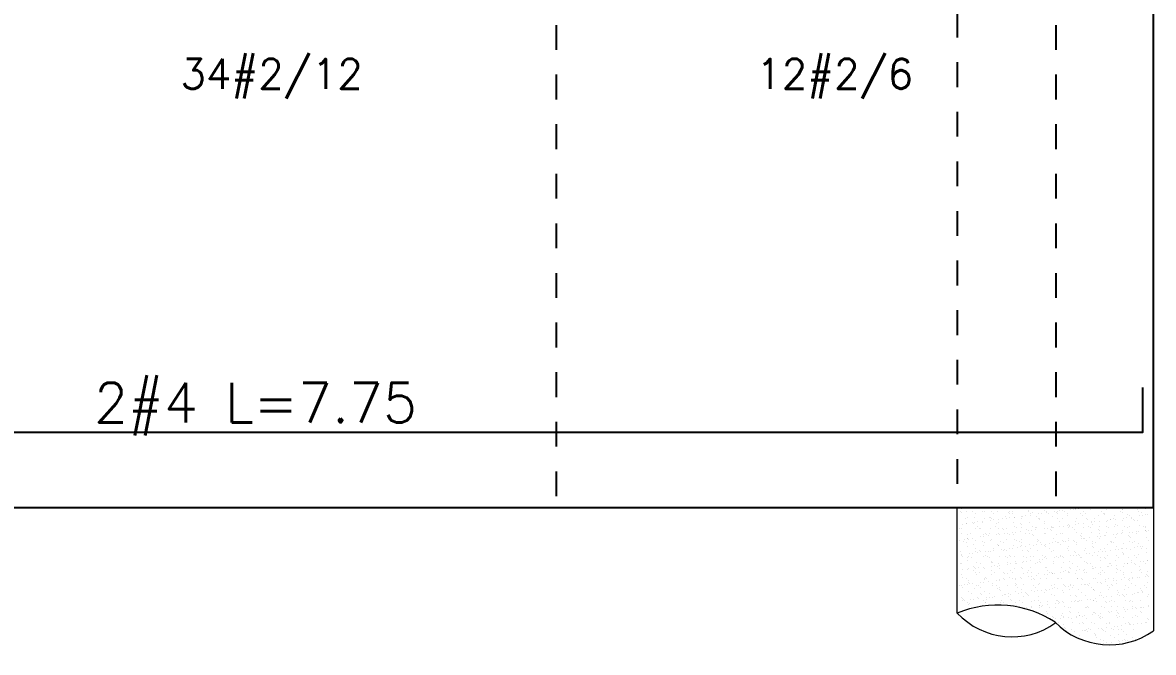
# Model space of a CAD drawing. Header units: millimetres. Extents: x 0 to 212, y -9 to 41.
# Drawn here: x 29.8 to 34.362, y 28.534 to 31.073 of the extents above; entities that cross this region are included whole.
import ezdxf
from ezdxf.enums import TextEntityAlignment as Align

# ---------------------------------------------------------------- set-up
doc = ezdxf.new("R2010")
doc.units = ezdxf.units.MM
doc.header["$LTSCALE"] = 0.01
doc.linetypes.add('DASHDOT', pattern=[1, 0.5, -0.25, 0, -0.25])
doc.linetypes.add('DASHED2', pattern=[0.375, 0.25, -0.125])
for name, color, linetype in [('FC_BORDE VIGA', 4, 'Continuous'), ('FC_EJES', 1, 'DASHDOT'), ('FC_HATCH', 253, 'Continuous'), ('FC_PROYECCION', 6, 'DASHED2'), ('FC_R-60', 11, 'Continuous'), ('FC_R-80', 11, 'Continuous'), ('FC_REFUERZO', 5, 'Continuous')]:
    doc.layers.add(name, color=color, linetype=linetype)
doc.styles.get("Standard").update_dxf_attribs({"font": 'romans.shx'})

# ---------------------------------------------------------------- blocks, each defined once
blk = doc.blocks.new('Piladinamica (1)')
at = {"layer": 'FC_HATCH', "linetype": 'Continuous', "lineweight": 15}
for p, q in [((0.0139, -0.0154), (0.0139, -0.0154)), ((0.0164, -0.0047), (0.0164, -0.0047)), ((0.0183, -0.0194), (0.0183, -0.0194)), ((0.0361, -0.0172), (0.0361, -0.0172)), ((0.0391, -0.0384), (0.0391, -0.0384)), ((0.0489, -0.0004), (0.0489, -0.0004)), ((0.0622, -0.0161), (0.0622, -0.0161)), ((0.0698, -0.0385), (0.0698, -0.0385)), ((0.0723, -0.0225), (0.0723, -0.0225)), ((0.1006, -0.0149), (0.1006, -0.0149)), ((0.1085, -0.0456), (0.1085, -0.0456)), ((0.1108, -0.0175), (0.1108, -0.0175)), ((0.1309, -0.0388), (0.1309, -0.0388)), ((0.1345, -0.0393), (0.1345, -0.0393)), ((0.1365, -0.016), (0.1365, -0.016)), ((0.1389, -0.0433), (0.1389, -0.0433)), ((0.1466, -0.0224), (0.1466, -0.0224)), ((0.163, -0.0141), (0.163, -0.0141)), ((0.1828, -0.0455), (0.1828, -0.0455)), ((0.1953, -0.0365), (0.1953, -0.0365)), ((0.1993, -0.0424), (0.1993, -0.0424)), ((0.2063, -0.0183), (0.2063, -0.0183)), ((0.2106, -0.0224), (0.2106, -0.0224)), ((0.2108, -0.0158), (0.2108, -0.0158)), ((0.2117, -0.0408), (0.2117, -0.0408)), ((0.2209, -0.0222), (0.2209, -0.0222)), ((0.2241, -0.0144), (0.2241, -0.0144)), ((0.2311, -0.0382), (0.2311, -0.0382)), ((0.2314, -0.0414), (0.2314, -0.0414)), ((0.2571, -0.0453), (0.2571, -0.0453)), ((0.2577, -0.0357), (0.2577, -0.0357)), ((0.2635, -0.034), (0.2635, -0.034)), ((0.2759, -0.0323), (0.2759, -0.0323)), ((0.2824, -0.0014), (0.2824, -0.0014)), ((0.2851, -0.0157), (0.2851, -0.0157)), ((0.2885, -0.0121), (0.2885, -0.0121)), ((0.2952, -0.0221), (0.2952, -0.0221)), ((0.2953, -0.0298), (0.2953, -0.0298)), ((0.3031, -0.0204), (0.3031, -0.0204)), ((0.3188, -0.036), (0.3188, -0.036)), ((0.3269, -0.0422), (0.3269, -0.0422)), ((0.3278, -0.0255), (0.3278, -0.0255)), ((0.3314, -0.0452), (0.3314, -0.0452)), ((0.3402, -0.0239), (0.3402, -0.0239)), ((0.351, -0.0113), (0.351, -0.0113)), ((0.3594, -0.0156), (0.3594, -0.0156)), ((0.3596, -0.0213), (0.3596, -0.0213)), ((0.3695, -0.022), (0.3695, -0.022)), ((0.3832, -0.0337), (0.3832, -0.0337)), ((0.392, -0.017), (0.392, -0.017)), ((0.3986, -0.0213), (0.3986, -0.0213)), ((0.403, -0.0253), (0.403, -0.0253)), ((0.4044, -0.0154), (0.4044, -0.0154)), ((0.4057, -0.045), (0.4057, -0.045)), ((0.412, -0.0116), (0.412, -0.0116)), ((0.4238, -0.0129), (0.4238, -0.0129)), ((0.4238, -0.0443), (0.4238, -0.0443)), ((0.4337, -0.0154), (0.4337, -0.0154)), ((0.4438, -0.0218), (0.4438, -0.0218)), ((0.4457, -0.0329), (0.4457, -0.0329)), ((0.4562, -0.0086), (0.4562, -0.0086)), ((0.4686, -0.007), (0.4686, -0.007)), ((0.4703, -0.0003), (0.4703, -0.0003)), ((0.4747, -0.0043), (0.4747, -0.0043)), ((0.4764, -0.0093), (0.4764, -0.0093)), ((0.48, -0.0449), (0.48, -0.0449)), ((0.488, -0.0044), (0.488, -0.0044)), ((0.4955, -0.0234), (0.4955, -0.0234)), ((0.5067, -0.0331), (0.5067, -0.0331)), ((0.508, -0.0153), (0.508, -0.0153)), ((0.5181, -0.0217), (0.5181, -0.0217)), ((0.5192, -0.0451), (0.5192, -0.0451)), ((0.5204, -0.0001), (0.5204, -0.0001)), ((0.5389, -0.0085), (0.5389, -0.0085)), ((0.5543, -0.0448), (0.5543, -0.0448)), ((0.5672, -0.0024), (0.5672, -0.0024)), ((0.5712, -0.0308), (0.5712, -0.0308)), ((0.5823, -0.0152), (0.5823, -0.0152)), ((0.591, -0.0242), (0.591, -0.0242)), ((0.5924, -0.0216), (0.5924, -0.0216)), ((0.5954, -0.0282), (0.5954, -0.0282)), ((0.5999, -0.0087), (0.5999, -0.0087)), ((0.6286, -0.0446), (0.6286, -0.0446)), ((0.6336, -0.03), (0.6336, -0.03)), ((0.6567, -0.015), (0.6567, -0.015)), ((0.6627, -0.0032), (0.6627, -0.0032)), ((0.6644, -0.0064), (0.6644, -0.0064)), ((0.6667, -0.0214), (0.6667, -0.0214)), ((0.6671, -0.0073), (0.6671, -0.0073)), ((0.6709, -0.0421), (0.6709, -0.0421)), ((0.6833, -0.0405), (0.6833, -0.0405)), ((0.6878, -0.0263), (0.6878, -0.0263)), ((0.6946, -0.0303), (0.6946, -0.0303)), ((0.7027, -0.0379), (0.7027, -0.0379)), ((0.7029, -0.0445), (0.7029, -0.0445)), ((0.7268, -0.0056), (0.7268, -0.0056)), ((0.731, -0.0149), (0.731, -0.0149)), ((0.7351, -0.0336), (0.7351, -0.0336)), ((0.741, -0.0213), (0.741, -0.0213)), ((0.7475, -0.032), (0.7475, -0.032)), ((0.7591, -0.028), (0.7591, -0.028)), ((0.7596, -0.0054), (0.7596, -0.0054)), ((0.7669, -0.0295), (0.7669, -0.0295)), ((0.0089, -0.0853), (0.0089, -0.0853)), ((0.0173, -0.0824), (0.0173, -0.0824)), ((0.019, -0.0661), (0.019, -0.0661)), ((0.0342, -0.0457), (0.0342, -0.0457)), ((0.0376, -0.0632), (0.0376, -0.0632)), ((0.0384, -0.0636), (0.0384, -0.0636)), ((0.0628, -0.0602), (0.0628, -0.0602)), ((0.0672, -0.0642), (0.0672, -0.0642)), ((0.0709, -0.0593), (0.0709, -0.0593)), ((0.0713, -0.0845), (0.0713, -0.0845)), ((0.0815, -0.0758), (0.0815, -0.0758)), ((0.0833, -0.0577), (0.0833, -0.0577)), ((0.088, -0.0833), (0.088, -0.0833)), ((0.0916, -0.0823), (0.0916, -0.0823)), ((0.1021, -0.0609), (0.1021, -0.0609)), ((0.1027, -0.0551), (0.1027, -0.0551)), ((0.1324, -0.0848), (0.1324, -0.0848)), ((0.1351, -0.0509), (0.1351, -0.0509)), ((0.1475, -0.0492), (0.1475, -0.0492)), ((0.1558, -0.0757), (0.1558, -0.0757)), ((0.1597, -0.0623), (0.1597, -0.0623)), ((0.1645, -0.0601), (0.1645, -0.0601)), ((0.1659, -0.0821), (0.1659, -0.0821)), ((0.1669, -0.0467), (0.1669, -0.0467)), ((0.1834, -0.0841), (0.1834, -0.0841)), ((0.1878, -0.0881), (0.1878, -0.0881)), ((0.1968, -0.0824), (0.1968, -0.0824)), ((0.2256, -0.0604), (0.2256, -0.0604)), ((0.2301, -0.0756), (0.2301, -0.0756)), ((0.2402, -0.082), (0.2402, -0.082)), ((0.2552, -0.0631), (0.2552, -0.0631)), ((0.2593, -0.0817), (0.2593, -0.0817)), ((0.2596, -0.0672), (0.2596, -0.0672)), ((0.2803, -0.0862), (0.2803, -0.0862)), ((0.29, -0.058), (0.29, -0.058)), ((0.2979, -0.0912), (0.2979, -0.0912)), ((0.3044, -0.0754), (0.3044, -0.0754)), ((0.3145, -0.0819), (0.3145, -0.0819)), ((0.3173, -0.0886), (0.3173, -0.0886)), ((0.3203, -0.0819), (0.3203, -0.0819)), ((0.3313, -0.0462), (0.3313, -0.0462)), ((0.3497, -0.0844), (0.3497, -0.0844)), ((0.352, -0.0652), (0.352, -0.0652)), ((0.3525, -0.0573), (0.3525, -0.0573)), ((0.3622, -0.0827), (0.3622, -0.0827)), ((0.3758, -0.087), (0.3758, -0.087)), ((0.3787, -0.0753), (0.3787, -0.0753)), ((0.3802, -0.091), (0.3802, -0.091)), ((0.3816, -0.0802), (0.3816, -0.0802)), ((0.3847, -0.0796), (0.3847, -0.0796)), ((0.3888, -0.0817), (0.3888, -0.0817)), ((0.4135, -0.0575), (0.4135, -0.0575)), ((0.414, -0.0759), (0.414, -0.0759)), ((0.4264, -0.0743), (0.4264, -0.0743)), ((0.4458, -0.0717), (0.4458, -0.0717)), ((0.4472, -0.0788), (0.4472, -0.0788)), ((0.4475, -0.0661), (0.4475, -0.0661)), ((0.4519, -0.0701), (0.4519, -0.0701)), ((0.453, -0.0752), (0.453, -0.0752)), ((0.4631, -0.0816), (0.4631, -0.0816)), ((0.4727, -0.0891), (0.4727, -0.0891)), ((0.4779, -0.0552), (0.4779, -0.0552)), ((0.4782, -0.0675), (0.4782, -0.0675)), ((0.4906, -0.0658), (0.4906, -0.0658)), ((0.5082, -0.0791), (0.5082, -0.0791)), ((0.51, -0.0633), (0.51, -0.0633)), ((0.5236, -0.0492), (0.5236, -0.0492)), ((0.5273, -0.075), (0.5273, -0.075)), ((0.5374, -0.0814), (0.5374, -0.0814)), ((0.5404, -0.0544), (0.5404, -0.0544)), ((0.5424, -0.059), (0.5424, -0.059)), ((0.5444, -0.0682), (0.5444, -0.0682)), ((0.5548, -0.0574), (0.5548, -0.0574)), ((0.5681, -0.0899), (0.5681, -0.0899)), ((0.5727, -0.0768), (0.5727, -0.0768)), ((0.5742, -0.0548), (0.5742, -0.0548)), ((0.6014, -0.0547), (0.6014, -0.0547)), ((0.6016, -0.0749), (0.6016, -0.0749)), ((0.6066, -0.0506), (0.6066, -0.0506)), ((0.6117, -0.0813), (0.6117, -0.0813)), ((0.6161, -0.0472), (0.6161, -0.0472)), ((0.6191, -0.0489), (0.6191, -0.0489)), ((0.6351, -0.076), (0.6351, -0.076)), ((0.6385, -0.0464), (0.6385, -0.0464)), ((0.6399, -0.069), (0.6399, -0.069)), ((0.6443, -0.073), (0.6443, -0.073)), ((0.6659, -0.0524), (0.6659, -0.0524)), ((0.6759, -0.0748), (0.6759, -0.0748)), ((0.686, -0.0812), (0.686, -0.0812)), ((0.6961, -0.0763), (0.6961, -0.0763)), ((0.7116, -0.0481), (0.7116, -0.0481)), ((0.716, -0.0521), (0.716, -0.0521)), ((0.7283, -0.0516), (0.7283, -0.0516)), ((0.7367, -0.0711), (0.7367, -0.0711)), ((0.7502, -0.0746), (0.7502, -0.0746)), ((0.7603, -0.081), (0.7603, -0.081)), ((0.7606, -0.074), (0.7606, -0.074)), ((0.7695, -0.0909), (0.7695, -0.0909)), ((0.0104, -0.1312), (0.0104, -0.1312)), ((0.0162, -0.1042), (0.0162, -0.1042)), ((0.0265, -0.1357), (0.0265, -0.1357)), ((0.0286, -0.1267), (0.0286, -0.1267)), ((0.0391, -0.1092), (0.0391, -0.1092)), ((0.04, -0.126), (0.04, -0.126)), ((0.041, -0.125), (0.041, -0.125)), ((0.0444, -0.13), (0.0444, -0.13)), ((0.0535, -0.1055), (0.0535, -0.1055)), ((0.0604, -0.1225), (0.0604, -0.1225)), ((0.0728, -0.1305), (0.0728, -0.1305)), ((0.0929, -0.1182), (0.0929, -0.1182)), ((0.1008, -0.1356), (0.1008, -0.1356)), ((0.1036, -0.1068), (0.1036, -0.1068)), ((0.1053, -0.1166), (0.1053, -0.1166)), ((0.1117, -0.105), (0.1117, -0.105)), ((0.1161, -0.1091), (0.1161, -0.1091)), ((0.1247, -0.114), (0.1247, -0.114)), ((0.1278, -0.1053), (0.1278, -0.1053)), ((0.1339, -0.1307), (0.1339, -0.1307)), ((0.1369, -0.1281), (0.1369, -0.1281)), ((0.1571, -0.1097), (0.1571, -0.1097)), ((0.166, -0.1061), (0.166, -0.1061)), ((0.1695, -0.1081), (0.1695, -0.1081)), ((0.1751, -0.1355), (0.1751, -0.1355)), ((0.1889, -0.1056), (0.1889, -0.1056)), ((0.1983, -0.1284), (0.1983, -0.1284)), ((0.2021, -0.1052), (0.2021, -0.1052)), ((0.2086, -0.1071), (0.2086, -0.1071)), ((0.2213, -0.1013), (0.2213, -0.1013)), ((0.2271, -0.1063), (0.2271, -0.1063)), ((0.2323, -0.1289), (0.2323, -0.1289)), ((0.2337, -0.0997), (0.2337, -0.0997)), ((0.2367, -0.1329), (0.2367, -0.1329)), ((0.2494, -0.1353), (0.2494, -0.1353)), ((0.2531, -0.0971), (0.2531, -0.0971)), ((0.2608, -0.1276), (0.2608, -0.1276)), ((0.2764, -0.1051), (0.2764, -0.1051)), ((0.2855, -0.0928), (0.2855, -0.0928)), ((0.2915, -0.104), (0.2915, -0.104)), ((0.3041, -0.108), (0.3041, -0.108)), ((0.3085, -0.112), (0.3085, -0.112)), ((0.3218, -0.1279), (0.3218, -0.1279)), ((0.3237, -0.1352), (0.3237, -0.1352)), ((0.3292, -0.131), (0.3292, -0.131)), ((0.3507, -0.1049), (0.3507, -0.1049)), ((0.354, -0.1032), (0.354, -0.1032)), ((0.3862, -0.1256), (0.3862, -0.1256)), ((0.398, -0.1351), (0.398, -0.1351)), ((0.4009, -0.1101), (0.4009, -0.1101)), ((0.415, -0.1035), (0.415, -0.1035)), ((0.4247, -0.1318), (0.4247, -0.1318)), ((0.425, -0.1048), (0.425, -0.1048)), ((0.4291, -0.1359), (0.4291, -0.1359)), ((0.436, -0.1348), (0.436, -0.1348)), ((0.4484, -0.1332), (0.4484, -0.1332)), ((0.4487, -0.1248), (0.4487, -0.1248)), ((0.4678, -0.1306), (0.4678, -0.1306)), ((0.4723, -0.1349), (0.4723, -0.1349)), ((0.4794, -0.1012), (0.4794, -0.1012)), ((0.4964, -0.1109), (0.4964, -0.1109)), ((0.4993, -0.1047), (0.4993, -0.1047)), ((0.5002, -0.1263), (0.5002, -0.1263)), ((0.5008, -0.1149), (0.5008, -0.1149)), ((0.5097, -0.1251), (0.5097, -0.1251)), ((0.5126, -0.1247), (0.5126, -0.1247)), ((0.5216, -0.1339), (0.5216, -0.1339)), ((0.532, -0.1222), (0.532, -0.1222)), ((0.5419, -0.1004), (0.5419, -0.1004)), ((0.5466, -0.1348), (0.5466, -0.1348)), ((0.5644, -0.1179), (0.5644, -0.1179)), ((0.5725, -0.094), (0.5725, -0.094)), ((0.5736, -0.1045), (0.5736, -0.1045)), ((0.5742, -0.1228), (0.5742, -0.1228)), ((0.5768, -0.1163), (0.5768, -0.1163)), ((0.5933, -0.113), (0.5933, -0.113)), ((0.5962, -0.1137), (0.5962, -0.1137)), ((0.6029, -0.1007), (0.6029, -0.1007)), ((0.617, -0.1348), (0.617, -0.1348)), ((0.6209, -0.1346), (0.6209, -0.1346)), ((0.6286, -0.1094), (0.6286, -0.1094)), ((0.6366, -0.122), (0.6366, -0.122)), ((0.6411, -0.1078), (0.6411, -0.1078)), ((0.6479, -0.1044), (0.6479, -0.1044)), ((0.6605, -0.1052), (0.6605, -0.1052)), ((0.665, -0.092), (0.665, -0.092)), ((0.6674, -0.0984), (0.6674, -0.0984)), ((0.6888, -0.1138), (0.6888, -0.1138)), ((0.6929, -0.101), (0.6929, -0.101)), ((0.6932, -0.1178), (0.6932, -0.1178)), ((0.6952, -0.1345), (0.6952, -0.1345)), ((0.6976, -0.1223), (0.6976, -0.1223)), ((0.7053, -0.0993), (0.7053, -0.0993)), ((0.7222, -0.1043), (0.7222, -0.1043)), ((0.7247, -0.0968), (0.7247, -0.0968)), ((0.7298, -0.0976), (0.7298, -0.0976)), ((0.7571, -0.0925), (0.7571, -0.0925)), ((0.7605, -0.0929), (0.7605, -0.0929)), ((0.7621, -0.1199), (0.7621, -0.1199)), ((0.7649, -0.0969), (0.7649, -0.0969)), ((0.7695, -0.1344), (0.7695, -0.1344)), ((0.0119, -0.1772), (0.0119, -0.1772)), ((0.0365, -0.1421), (0.0365, -0.1421)), ((0.0406, -0.1551), (0.0406, -0.1551)), ((0.0651, -0.149), (0.0651, -0.149)), ((0.0728, -0.1652), (0.0728, -0.1652)), ((0.0743, -0.1764), (0.0743, -0.1764)), ((0.0824, -0.1813), (0.0824, -0.1813)), ((0.0889, -0.1708), (0.0889, -0.1708)), ((0.0933, -0.1748), (0.0933, -0.1748)), ((0.1051, -0.1528), (0.1051, -0.1528)), ((0.1108, -0.142), (0.1108, -0.142)), ((0.1149, -0.1771), (0.1149, -0.1771)), ((0.1273, -0.1754), (0.1273, -0.1754)), ((0.1354, -0.1767), (0.1354, -0.1767)), ((0.1467, -0.1729), (0.1467, -0.1729)), ((0.1471, -0.1651), (0.1471, -0.1651)), ((0.1606, -0.1498), (0.1606, -0.1498)), ((0.165, -0.1539), (0.165, -0.1539)), ((0.1675, -0.152), (0.1675, -0.152)), ((0.1791, -0.1686), (0.1791, -0.1686)), ((0.1851, -0.1419), (0.1851, -0.1419)), ((0.1858, -0.1729), (0.1858, -0.1729)), ((0.1915, -0.167), (0.1915, -0.167)), ((0.1998, -0.1744), (0.1998, -0.1744)), ((0.2109, -0.1644), (0.2109, -0.1644)), ((0.2214, -0.1649), (0.2214, -0.1649)), ((0.2286, -0.1523), (0.2286, -0.1523)), ((0.2433, -0.1602), (0.2433, -0.1602)), ((0.2557, -0.1585), (0.2557, -0.1585)), ((0.2575, -0.1519), (0.2575, -0.1519)), ((0.2594, -0.1417), (0.2594, -0.1417)), ((0.2623, -0.1736), (0.2623, -0.1736)), ((0.2751, -0.156), (0.2751, -0.156)), ((0.2812, -0.1737), (0.2812, -0.1737)), ((0.2856, -0.1777), (0.2856, -0.1777)), ((0.293, -0.15), (0.293, -0.15)), ((0.2957, -0.1648), (0.2957, -0.1648)), ((0.3075, -0.1517), (0.3075, -0.1517)), ((0.3199, -0.1501), (0.3199, -0.1501)), ((0.3233, -0.1739), (0.3233, -0.1739)), ((0.3337, -0.1416), (0.3337, -0.1416)), ((0.3393, -0.1475), (0.3393, -0.1475)), ((0.353, -0.1528), (0.353, -0.1528)), ((0.3555, -0.1492), (0.3555, -0.1492)), ((0.3574, -0.1568), (0.3574, -0.1568)), ((0.37, -0.1647), (0.37, -0.1647)), ((0.3717, -0.1433), (0.3717, -0.1433)), ((0.3781, -0.1758), (0.3781, -0.1758)), ((0.3842, -0.1416), (0.3842, -0.1416)), ((0.3877, -0.1716), (0.3877, -0.1716)), ((0.4036, -0.1391), (0.4036, -0.1391)), ((0.408, -0.1415), (0.408, -0.1415)), ((0.4165, -0.1495), (0.4165, -0.1495)), ((0.4443, -0.1645), (0.4443, -0.1645)), ((0.4498, -0.1549), (0.4498, -0.1549)), ((0.4502, -0.1708), (0.4502, -0.1708)), ((0.4736, -0.1766), (0.4736, -0.1766)), ((0.478, -0.1807), (0.478, -0.1807)), ((0.4809, -0.1472), (0.4809, -0.1472)), ((0.4823, -0.1413), (0.4823, -0.1413)), ((0.5112, -0.1711), (0.5112, -0.1711)), ((0.5186, -0.1644), (0.5186, -0.1644)), ((0.5434, -0.1464), (0.5434, -0.1464)), ((0.5453, -0.1557), (0.5453, -0.1557)), ((0.5497, -0.1597), (0.5497, -0.1597)), ((0.554, -0.181), (0.554, -0.181)), ((0.5566, -0.1412), (0.5566, -0.1412)), ((0.5705, -0.1787), (0.5705, -0.1787)), ((0.5757, -0.1687), (0.5757, -0.1687)), ((0.5864, -0.1768), (0.5864, -0.1768)), ((0.5929, -0.1643), (0.5929, -0.1643)), ((0.5988, -0.1751), (0.5988, -0.1751)), ((0.6044, -0.1467), (0.6044, -0.1467)), ((0.6182, -0.1726), (0.6182, -0.1726)), ((0.6214, -0.1388), (0.6214, -0.1388)), ((0.6309, -0.1411), (0.6309, -0.1411)), ((0.6381, -0.1679), (0.6381, -0.1679)), ((0.6422, -0.1578), (0.6422, -0.1578)), ((0.6506, -0.1683), (0.6506, -0.1683)), ((0.6631, -0.1667), (0.6631, -0.1667)), ((0.6659, -0.1796), (0.6659, -0.1796)), ((0.6672, -0.1641), (0.6672, -0.1641)), ((0.6689, -0.1443), (0.6689, -0.1443)), ((0.6825, -0.1641), (0.6825, -0.1641)), ((0.6992, -0.1682), (0.6992, -0.1682)), ((0.7053, -0.1409), (0.7053, -0.1409)), ((0.7139, -0.1369), (0.7139, -0.1369)), ((0.7149, -0.1599), (0.7149, -0.1599)), ((0.7273, -0.1582), (0.7273, -0.1582)), ((0.7313, -0.1435), (0.7313, -0.1435)), ((0.7377, -0.1586), (0.7377, -0.1586)), ((0.7415, -0.164), (0.7415, -0.164)), ((0.7421, -0.1627), (0.7421, -0.1627)), ((0.7467, -0.1557), (0.7467, -0.1557)), ((0.7628, -0.1817), (0.7628, -0.1817)), ((0.7636, -0.1659), (0.7636, -0.1659)), ((0.0134, -0.2232), (0.0134, -0.2232)), ((0.0172, -0.1917), (0.0172, -0.1917)), ((0.0177, -0.2251), (0.0177, -0.2251)), ((0.0182, -0.1898), (0.0182, -0.1898)), ((0.0216, -0.1957), (0.0216, -0.1957)), ((0.0421, -0.2011), (0.0421, -0.2011)), ((0.0423, -0.2148), (0.0423, -0.2148)), ((0.0457, -0.1955), (0.0457, -0.1955)), ((0.0506, -0.1855), (0.0506, -0.1855)), ((0.0558, -0.2019), (0.0558, -0.2019)), ((0.063, -0.1839), (0.063, -0.1839)), ((0.0758, -0.2224), (0.0758, -0.2224)), ((0.092, -0.225), (0.092, -0.225)), ((0.1066, -0.1988), (0.1066, -0.1988)), ((0.114, -0.1938), (0.114, -0.1938)), ((0.12, -0.1953), (0.12, -0.1953)), ((0.1301, -0.2018), (0.1301, -0.2018)), ((0.1369, -0.2227), (0.1369, -0.2227)), ((0.1378, -0.2156), (0.1378, -0.2156)), ((0.1422, -0.2196), (0.1422, -0.2196)), ((0.1663, -0.2248), (0.1663, -0.2248)), ((0.169, -0.198), (0.169, -0.198)), ((0.1943, -0.1952), (0.1943, -0.1952)), ((0.2011, -0.2275), (0.2011, -0.2275)), ((0.2013, -0.2204), (0.2013, -0.2204)), ((0.2044, -0.2016), (0.2044, -0.2016)), ((0.2095, -0.1946), (0.2095, -0.1946)), ((0.2135, -0.2259), (0.2135, -0.2259)), ((0.2139, -0.1987), (0.2139, -0.1987)), ((0.2301, -0.1983), (0.2301, -0.1983)), ((0.2329, -0.2233), (0.2329, -0.2233)), ((0.2347, -0.2177), (0.2347, -0.2177)), ((0.2406, -0.2247), (0.2406, -0.2247)), ((0.2638, -0.2196), (0.2638, -0.2196)), ((0.2653, -0.219), (0.2653, -0.219)), ((0.2687, -0.1951), (0.2687, -0.1951)), ((0.2777, -0.2174), (0.2777, -0.2174)), ((0.2787, -0.2015), (0.2787, -0.2015)), ((0.2945, -0.196), (0.2945, -0.196)), ((0.2971, -0.2149), (0.2971, -0.2149)), ((0.3064, -0.1968), (0.3064, -0.1968)), ((0.3149, -0.2246), (0.3149, -0.2246)), ((0.3248, -0.2199), (0.3248, -0.2199)), ((0.3295, -0.2106), (0.3295, -0.2106)), ((0.3301, -0.2185), (0.3301, -0.2185)), ((0.3345, -0.2225), (0.3345, -0.2225)), ((0.3419, -0.209), (0.3419, -0.209)), ((0.343, -0.1949), (0.343, -0.1949)), ((0.353, -0.2013), (0.353, -0.2013)), ((0.357, -0.1952), (0.357, -0.1952)), ((0.3613, -0.2064), (0.3613, -0.2064)), ((0.3892, -0.2175), (0.3892, -0.2175)), ((0.3892, -0.2244), (0.3892, -0.2244)), ((0.3937, -0.2021), (0.3937, -0.2021)), ((0.4019, -0.1976), (0.4019, -0.1976)), ((0.4062, -0.2005), (0.4062, -0.2005)), ((0.4063, -0.2016), (0.4063, -0.2016)), ((0.4173, -0.1948), (0.4173, -0.1948)), ((0.418, -0.1955), (0.418, -0.1955)), ((0.4256, -0.1979), (0.4256, -0.1979)), ((0.427, -0.2206), (0.427, -0.2206)), ((0.4273, -0.2012), (0.4273, -0.2012)), ((0.4517, -0.2167), (0.4517, -0.2167)), ((0.458, -0.1937), (0.458, -0.1937)), ((0.4635, -0.2243), (0.4635, -0.2243)), ((0.4704, -0.192), (0.4704, -0.192)), ((0.4824, -0.1931), (0.4824, -0.1931)), ((0.4898, -0.1895), (0.4898, -0.1895)), ((0.4916, -0.1947), (0.4916, -0.1947)), ((0.4987, -0.1997), (0.4987, -0.1997)), ((0.5016, -0.2011), (0.5016, -0.2011)), ((0.5127, -0.217), (0.5127, -0.217)), ((0.5222, -0.1852), (0.5222, -0.1852)), ((0.5225, -0.2214), (0.5225, -0.2214)), ((0.5269, -0.2255), (0.5269, -0.2255)), ((0.5346, -0.1836), (0.5346, -0.1836)), ((0.5378, -0.2242), (0.5378, -0.2242)), ((0.5449, -0.1923), (0.5449, -0.1923)), ((0.5659, -0.1945), (0.5659, -0.1945)), ((0.5759, -0.2009), (0.5759, -0.2009)), ((0.5772, -0.2147), (0.5772, -0.2147)), ((0.5942, -0.2005), (0.5942, -0.2005)), ((0.5986, -0.2045), (0.5986, -0.2045)), ((0.6059, -0.1926), (0.6059, -0.1926)), ((0.6121, -0.224), (0.6121, -0.224)), ((0.6194, -0.2236), (0.6194, -0.2236)), ((0.6396, -0.2139), (0.6396, -0.2139)), ((0.6402, -0.1944), (0.6402, -0.1944)), ((0.6502, -0.2008), (0.6502, -0.2008)), ((0.6703, -0.1836), (0.6703, -0.1836)), ((0.6704, -0.1903), (0.6704, -0.1903)), ((0.6726, -0.2272), (0.6726, -0.2272)), ((0.6851, -0.2256), (0.6851, -0.2256)), ((0.6864, -0.2239), (0.6864, -0.2239)), ((0.6911, -0.2026), (0.6911, -0.2026)), ((0.7007, -0.2142), (0.7007, -0.2142)), ((0.7045, -0.223), (0.7045, -0.223)), ((0.7145, -0.1943), (0.7145, -0.1943)), ((0.7148, -0.2244), (0.7148, -0.2244)), ((0.7245, -0.2007), (0.7245, -0.2007)), ((0.7328, -0.1895), (0.7328, -0.1895)), ((0.7369, -0.2187), (0.7369, -0.2187)), ((0.7493, -0.2171), (0.7493, -0.2171)), ((0.7607, -0.2237), (0.7607, -0.2237)), ((0.7651, -0.2119), (0.7651, -0.2119)), ((0.7687, -0.2146), (0.7687, -0.2146)), ((0.0149, -0.2692), (0.0149, -0.2692)), ((0.0208, -0.2512), (0.0208, -0.2512)), ((0.0402, -0.2487), (0.0402, -0.2487)), ((0.0437, -0.2471), (0.0437, -0.2471)), ((0.065, -0.2552), (0.065, -0.2552)), ((0.0661, -0.2365), (0.0661, -0.2365)), ((0.0705, -0.2406), (0.0705, -0.2406)), ((0.0726, -0.2444), (0.0726, -0.2444)), ((0.0751, -0.2616), (0.0751, -0.2616)), ((0.0773, -0.2684), (0.0773, -0.2684)), ((0.085, -0.2428), (0.085, -0.2428)), ((0.0912, -0.2596), (0.0912, -0.2596)), ((0.1044, -0.2402), (0.1044, -0.2402)), ((0.1081, -0.2448), (0.1081, -0.2448)), ((0.1368, -0.236), (0.1368, -0.236)), ((0.1384, -0.2687), (0.1384, -0.2687)), ((0.1393, -0.2551), (0.1393, -0.2551)), ((0.1493, -0.2343), (0.1493, -0.2343)), ((0.1494, -0.2615), (0.1494, -0.2615)), ((0.1629, -0.2386), (0.1629, -0.2386)), ((0.1687, -0.2318), (0.1687, -0.2318)), ((0.1705, -0.244), (0.1705, -0.244)), ((0.1867, -0.2604), (0.1867, -0.2604)), ((0.1911, -0.2644), (0.1911, -0.2644)), ((0.2028, -0.2663), (0.2028, -0.2663)), ((0.2136, -0.255), (0.2136, -0.255)), ((0.2237, -0.2614), (0.2237, -0.2614)), ((0.2316, -0.2443), (0.2316, -0.2443)), ((0.2584, -0.2395), (0.2584, -0.2395)), ((0.2628, -0.2435), (0.2628, -0.2435)), ((0.2653, -0.2655), (0.2653, -0.2655)), ((0.2836, -0.2625), (0.2836, -0.2625)), ((0.2879, -0.2548), (0.2879, -0.2548)), ((0.296, -0.2419), (0.296, -0.2419)), ((0.298, -0.2612), (0.298, -0.2612)), ((0.3263, -0.2658), (0.3263, -0.2658)), ((0.3515, -0.2695), (0.3515, -0.2695)), ((0.3553, -0.2416), (0.3553, -0.2416)), ((0.3585, -0.2411), (0.3585, -0.2411)), ((0.3622, -0.2547), (0.3622, -0.2547)), ((0.3639, -0.2678), (0.3639, -0.2678)), ((0.3723, -0.2611), (0.3723, -0.2611)), ((0.379, -0.2633), (0.379, -0.2633)), ((0.3833, -0.2653), (0.3833, -0.2653)), ((0.3834, -0.2674), (0.3834, -0.2674)), ((0.3907, -0.2635), (0.3907, -0.2635)), ((0.4157, -0.261), (0.4157, -0.261)), ((0.4195, -0.2414), (0.4195, -0.2414)), ((0.4282, -0.2594), (0.4282, -0.2594)), ((0.4365, -0.2545), (0.4365, -0.2545)), ((0.4466, -0.261), (0.4466, -0.261)), ((0.4476, -0.2568), (0.4476, -0.2568)), ((0.4508, -0.2424), (0.4508, -0.2424)), ((0.4532, -0.2627), (0.4532, -0.2627)), ((0.4552, -0.2464), (0.4552, -0.2464)), ((0.4759, -0.2654), (0.4759, -0.2654)), ((0.48, -0.2526), (0.48, -0.2526)), ((0.484, -0.2391), (0.484, -0.2391)), ((0.4924, -0.2509), (0.4924, -0.2509)), ((0.5108, -0.2544), (0.5108, -0.2544)), ((0.5118, -0.2484), (0.5118, -0.2484)), ((0.5142, -0.263), (0.5142, -0.263)), ((0.5209, -0.2608), (0.5209, -0.2608)), ((0.5442, -0.2441), (0.5442, -0.2441)), ((0.5464, -0.2383), (0.5464, -0.2383)), ((0.5476, -0.2445), (0.5476, -0.2445)), ((0.5566, -0.2425), (0.5566, -0.2425)), ((0.5714, -0.2663), (0.5714, -0.2663)), ((0.5758, -0.2703), (0.5758, -0.2703)), ((0.576, -0.2399), (0.576, -0.2399)), ((0.5787, -0.2607), (0.5787, -0.2607)), ((0.5851, -0.2543), (0.5851, -0.2543)), ((0.5952, -0.2607), (0.5952, -0.2607)), ((0.6074, -0.2386), (0.6074, -0.2386)), ((0.6084, -0.2356), (0.6084, -0.2356)), ((0.6208, -0.234), (0.6208, -0.234)), ((0.6402, -0.2315), (0.6402, -0.2315)), ((0.6411, -0.2599), (0.6411, -0.2599)), ((0.6431, -0.2453), (0.6431, -0.2453)), ((0.6475, -0.2493), (0.6475, -0.2493)), ((0.6594, -0.2541), (0.6594, -0.2541)), ((0.6683, -0.2684), (0.6683, -0.2684)), ((0.6695, -0.2606), (0.6695, -0.2606)), ((0.6719, -0.2363), (0.6719, -0.2363)), ((0.7022, -0.2602), (0.7022, -0.2602)), ((0.7192, -0.2284), (0.7192, -0.2284)), ((0.7337, -0.254), (0.7337, -0.254)), ((0.7343, -0.2355), (0.7343, -0.2355)), ((0.74, -0.2474), (0.74, -0.2474)), ((0.7438, -0.2604), (0.7438, -0.2604)), ((0.7637, -0.2692), (0.7637, -0.2692)), ((0.7666, -0.2579), (0.7666, -0.2579)), ((0.7681, -0.2732), (0.7681, -0.2732)), ((0.01, -0.3151), (0.01, -0.3151)), ((0.0164, -0.3151), (0.0164, -0.3151)), ((0.0195, -0.2805), (0.0195, -0.2805)), ((0.0304, -0.3117), (0.0304, -0.3117)), ((0.037, -0.2848), (0.037, -0.2848)), ((0.0428, -0.3101), (0.0428, -0.3101)), ((0.0432, -0.3023), (0.0432, -0.3023)), ((0.0452, -0.2931), (0.0452, -0.2931)), ((0.0476, -0.3063), (0.0476, -0.3063)), ((0.0622, -0.3076), (0.0622, -0.3076)), ((0.0788, -0.3143), (0.0788, -0.3143)), ((0.0843, -0.315), (0.0843, -0.315)), ((0.0946, -0.3033), (0.0946, -0.3033)), ((0.107, -0.3017), (0.107, -0.3017)), ((0.1096, -0.2907), (0.1096, -0.2907)), ((0.1113, -0.2847), (0.1113, -0.2847)), ((0.115, -0.2813), (0.115, -0.2813)), ((0.1194, -0.2854), (0.1194, -0.2854)), ((0.1264, -0.2991), (0.1264, -0.2991)), ((0.1399, -0.3146), (0.1399, -0.3146)), ((0.1401, -0.3044), (0.1401, -0.3044)), ((0.1586, -0.3148), (0.1586, -0.3148)), ((0.1588, -0.2948), (0.1588, -0.2948)), ((0.1713, -0.2932), (0.1713, -0.2932)), ((0.172, -0.2899), (0.172, -0.2899)), ((0.1856, -0.2846), (0.1856, -0.2846)), ((0.1907, -0.2906), (0.1907, -0.2906)), ((0.2043, -0.3123), (0.2043, -0.3123)), ((0.2118, -0.2834), (0.2118, -0.2834)), ((0.2231, -0.2864), (0.2231, -0.2864)), ((0.2329, -0.3147), (0.2329, -0.3147)), ((0.2331, -0.2902), (0.2331, -0.2902)), ((0.2355, -0.2847), (0.2355, -0.2847)), ((0.2356, -0.3052), (0.2356, -0.3052)), ((0.24, -0.3092), (0.24, -0.3092)), ((0.2549, -0.2822), (0.2549, -0.2822)), ((0.2599, -0.2844), (0.2599, -0.2844)), ((0.2668, -0.3115), (0.2668, -0.3115)), ((0.2873, -0.2779), (0.2873, -0.2779)), ((0.2975, -0.2879), (0.2975, -0.2879)), ((0.2997, -0.2763), (0.2997, -0.2763)), ((0.3072, -0.3146), (0.3072, -0.3146)), ((0.3073, -0.2843), (0.3073, -0.2843)), ((0.3117, -0.2883), (0.3117, -0.2883)), ((0.3191, -0.2737), (0.3191, -0.2737)), ((0.3278, -0.3118), (0.3278, -0.3118)), ((0.3325, -0.3073), (0.3325, -0.3073)), ((0.3342, -0.2843), (0.3342, -0.2843)), ((0.36, -0.2871), (0.36, -0.2871)), ((0.3815, -0.3144), (0.3815, -0.3144)), ((0.3922, -0.3095), (0.3922, -0.3095)), ((0.4042, -0.2864), (0.4042, -0.2864)), ((0.4085, -0.2842), (0.4085, -0.2842)), ((0.421, -0.2874), (0.421, -0.2874)), ((0.4279, -0.3081), (0.4279, -0.3081)), ((0.4323, -0.3122), (0.4323, -0.3122)), ((0.4502, -0.3183), (0.4502, -0.3183)), ((0.4547, -0.3087), (0.4547, -0.3087)), ((0.4558, -0.3143), (0.4558, -0.3143)), ((0.4696, -0.3157), (0.4696, -0.3157)), ((0.4828, -0.284), (0.4828, -0.284)), ((0.4855, -0.2851), (0.4855, -0.2851)), ((0.4997, -0.2872), (0.4997, -0.2872)), ((0.502, -0.3114), (0.502, -0.3114)), ((0.5041, -0.2912), (0.5041, -0.2912)), ((0.5144, -0.3098), (0.5144, -0.3098)), ((0.5157, -0.309), (0.5157, -0.309)), ((0.5248, -0.3102), (0.5248, -0.3102)), ((0.5301, -0.3142), (0.5301, -0.3142)), ((0.5338, -0.3073), (0.5338, -0.3073)), ((0.5479, -0.2843), (0.5479, -0.2843)), ((0.5571, -0.2839), (0.5571, -0.2839)), ((0.5662, -0.303), (0.5662, -0.303)), ((0.5786, -0.3013), (0.5786, -0.3013)), ((0.5802, -0.3067), (0.5802, -0.3067)), ((0.5965, -0.2893), (0.5965, -0.2893)), ((0.598, -0.2988), (0.598, -0.2988)), ((0.6044, -0.314), (0.6044, -0.314)), ((0.6089, -0.2846), (0.6089, -0.2846)), ((0.6203, -0.3111), (0.6203, -0.3111)), ((0.6247, -0.3151), (0.6247, -0.3151)), ((0.6304, -0.2945), (0.6304, -0.2945)), ((0.6314, -0.2838), (0.6314, -0.2838)), ((0.6426, -0.3059), (0.6426, -0.3059)), ((0.6428, -0.2929), (0.6428, -0.2929)), ((0.6622, -0.2903), (0.6622, -0.2903)), ((0.6734, -0.2823), (0.6734, -0.2823)), ((0.6787, -0.3139), (0.6787, -0.3139)), ((0.692, -0.2901), (0.692, -0.2901)), ((0.6946, -0.2861), (0.6946, -0.2861)), ((0.6964, -0.2942), (0.6964, -0.2942)), ((0.7037, -0.3062), (0.7037, -0.3062)), ((0.7057, -0.2836), (0.7057, -0.2836)), ((0.7071, -0.2844), (0.7071, -0.2844)), ((0.7172, -0.3132), (0.7172, -0.3132)), ((0.7265, -0.2819), (0.7265, -0.2819)), ((0.7358, -0.2815), (0.7358, -0.2815)), ((0.753, -0.3138), (0.753, -0.3138)), ((0.7589, -0.2776), (0.7589, -0.2776)), ((0.7681, -0.3038), (0.7681, -0.3038)), ((0.7713, -0.276), (0.7713, -0.276)), ((0.0179, -0.3611), (0.0179, -0.3611)), ((0.02, -0.3215), (0.02, -0.3215)), ((0.0467, -0.339), (0.0467, -0.339)), ((0.0563, -0.3446), (0.0563, -0.3446)), ((0.0684, -0.3253), (0.0684, -0.3253)), ((0.0803, -0.3603), (0.0803, -0.3603)), ((0.0921, -0.3471), (0.0921, -0.3471)), ((0.0943, -0.3214), (0.0943, -0.3214)), ((0.0965, -0.3511), (0.0965, -0.3511)), ((0.1111, -0.3367), (0.1111, -0.3367)), ((0.1166, -0.3622), (0.1166, -0.3622)), ((0.129, -0.3605), (0.129, -0.3605)), ((0.1306, -0.3445), (0.1306, -0.3445)), ((0.1414, -0.3606), (0.1414, -0.3606)), ((0.1484, -0.358), (0.1484, -0.358)), ((0.1639, -0.3261), (0.1639, -0.3261)), ((0.1683, -0.3302), (0.1683, -0.3302)), ((0.1686, -0.3212), (0.1686, -0.3212)), ((0.1736, -0.3359), (0.1736, -0.3359)), ((0.1808, -0.3537), (0.1808, -0.3537)), ((0.189, -0.3492), (0.189, -0.3492)), ((0.1933, -0.3521), (0.1933, -0.3521)), ((0.2049, -0.3443), (0.2049, -0.3443)), ((0.2058, -0.3583), (0.2058, -0.3583)), ((0.2127, -0.3495), (0.2127, -0.3495)), ((0.2346, -0.3362), (0.2346, -0.3362)), ((0.2429, -0.3211), (0.2429, -0.3211)), ((0.2451, -0.3453), (0.2451, -0.3453)), ((0.2575, -0.3436), (0.2575, -0.3436)), ((0.2607, -0.3283), (0.2607, -0.3283)), ((0.2683, -0.3575), (0.2683, -0.3575)), ((0.2769, -0.3411), (0.2769, -0.3411)), ((0.2792, -0.3442), (0.2792, -0.3442)), ((0.2845, -0.35), (0.2845, -0.35)), ((0.2889, -0.354), (0.2889, -0.354)), ((0.299, -0.3339), (0.299, -0.3339)), ((0.3093, -0.3368), (0.3093, -0.3368)), ((0.3173, -0.321), (0.3173, -0.321)), ((0.3217, -0.3352), (0.3217, -0.3352)), ((0.3293, -0.3578), (0.3293, -0.3578)), ((0.3411, -0.3326), (0.3411, -0.3326)), ((0.3535, -0.344), (0.3535, -0.344)), ((0.3562, -0.3291), (0.3562, -0.3291)), ((0.3606, -0.3331), (0.3606, -0.3331)), ((0.3615, -0.3331), (0.3615, -0.3331)), ((0.3735, -0.3284), (0.3735, -0.3284)), ((0.3814, -0.3521), (0.3814, -0.3521)), ((0.3859, -0.3267), (0.3859, -0.3267)), ((0.3916, -0.3208), (0.3916, -0.3208)), ((0.3937, -0.3555), (0.3937, -0.3555)), ((0.4053, -0.3242), (0.4053, -0.3242)), ((0.4225, -0.3334), (0.4225, -0.3334)), ((0.4278, -0.3439), (0.4278, -0.3439)), ((0.4377, -0.3199), (0.4377, -0.3199)), ((0.4531, -0.3312), (0.4531, -0.3312)), ((0.4562, -0.3547), (0.4562, -0.3547)), ((0.4659, -0.3207), (0.4659, -0.3207)), ((0.4768, -0.3529), (0.4768, -0.3529)), ((0.4812, -0.357), (0.4812, -0.357)), ((0.487, -0.3311), (0.487, -0.3311)), ((0.5021, -0.3438), (0.5021, -0.3438)), ((0.5172, -0.355), (0.5172, -0.355)), ((0.5402, -0.3206), (0.5402, -0.3206)), ((0.5486, -0.332), (0.5486, -0.332)), ((0.5494, -0.3303), (0.5494, -0.3303)), ((0.553, -0.336), (0.553, -0.336)), ((0.5737, -0.3551), (0.5737, -0.3551)), ((0.5764, -0.3436), (0.5764, -0.3436)), ((0.5817, -0.3526), (0.5817, -0.3526)), ((0.5882, -0.3619), (0.5882, -0.3619)), ((0.6006, -0.3602), (0.6006, -0.3602)), ((0.6104, -0.3306), (0.6104, -0.3306)), ((0.6145, -0.3204), (0.6145, -0.3204)), ((0.62, -0.3577), (0.62, -0.3577)), ((0.6441, -0.3518), (0.6441, -0.3518)), ((0.6455, -0.3341), (0.6455, -0.3341)), ((0.6507, -0.3435), (0.6507, -0.3435)), ((0.6524, -0.3534), (0.6524, -0.3534)), ((0.6648, -0.3518), (0.6648, -0.3518)), ((0.6692, -0.3559), (0.6692, -0.3559)), ((0.6736, -0.3599), (0.6736, -0.3599)), ((0.6749, -0.3282), (0.6749, -0.3282)), ((0.6842, -0.3492), (0.6842, -0.3492)), ((0.6888, -0.3203), (0.6888, -0.3203)), ((0.7052, -0.3521), (0.7052, -0.3521)), ((0.7166, -0.345), (0.7166, -0.345)), ((0.725, -0.3434), (0.725, -0.3434)), ((0.7291, -0.3433), (0.7291, -0.3433)), ((0.7373, -0.3274), (0.7373, -0.3274)), ((0.7409, -0.3349), (0.7409, -0.3349)), ((0.7453, -0.339), (0.7453, -0.339)), ((0.7485, -0.3408), (0.7485, -0.3408)), ((0.7631, -0.3202), (0.7631, -0.3202)), ((0.7661, -0.358), (0.7661, -0.358)), ((0.7696, -0.3498), (0.7696, -0.3498)), ((0.02, -0.3749), (0.02, -0.3749)), ((0.0204, -0.368), (0.0204, -0.368)), ((0.0248, -0.3721), (0.0248, -0.3721)), ((0.0293, -0.3748), (0.0293, -0.3748)), ((0.0393, -0.3813), (0.0393, -0.3813)), ((0.0456, -0.3911), (0.0456, -0.3911)), ((0.0482, -0.385), (0.0482, -0.385)), ((0.0524, -0.3706), (0.0524, -0.3706)), ((0.0648, -0.369), (0.0648, -0.369)), ((0.0842, -0.3664), (0.0842, -0.3664)), ((0.1036, -0.3747), (0.1036, -0.3747)), ((0.1126, -0.3827), (0.1126, -0.3827)), ((0.1136, -0.3811), (0.1136, -0.3811)), ((0.1173, -0.3701), (0.1173, -0.3701)), ((0.1751, -0.3819), (0.1751, -0.3819)), ((0.1779, -0.3746), (0.1779, -0.3746)), ((0.1879, -0.381), (0.1879, -0.381)), ((0.2128, -0.371), (0.2128, -0.371)), ((0.2172, -0.375), (0.2172, -0.375)), ((0.2361, -0.3822), (0.2361, -0.3822)), ((0.2379, -0.394), (0.2379, -0.394)), ((0.2522, -0.3744), (0.2522, -0.3744)), ((0.2622, -0.3809), (0.2622, -0.3809)), ((0.2671, -0.4041), (0.2671, -0.4041)), ((0.2698, -0.4035), (0.2698, -0.4035)), ((0.2795, -0.4025), (0.2795, -0.4025)), ((0.2984, -0.4039), (0.2984, -0.4039)), ((0.2989, -0.4), (0.2989, -0.4)), ((0.3005, -0.3799), (0.3005, -0.3799)), ((0.3097, -0.3731), (0.3097, -0.3731)), ((0.3265, -0.3743), (0.3265, -0.3743)), ((0.3308, -0.4038), (0.3308, -0.4038)), ((0.3313, -0.3957), (0.3313, -0.3957)), ((0.3334, -0.3948), (0.3334, -0.3948)), ((0.3365, -0.3807), (0.3365, -0.3807)), ((0.3378, -0.3989), (0.3378, -0.3989)), ((0.3437, -0.394), (0.3437, -0.394)), ((0.363, -0.3791), (0.363, -0.3791)), ((0.3631, -0.3915), (0.3631, -0.3915)), ((0.3727, -0.4038), (0.3727, -0.4038)), ((0.3952, -0.4014), (0.3952, -0.4014)), ((0.3955, -0.3872), (0.3955, -0.3872)), ((0.4008, -0.3742), (0.4008, -0.3742)), ((0.4051, -0.3739), (0.4051, -0.3739)), ((0.4079, -0.3856), (0.4079, -0.3856)), ((0.4095, -0.3779), (0.4095, -0.3779)), ((0.4108, -0.3806), (0.4108, -0.3806)), ((0.424, -0.3794), (0.424, -0.3794)), ((0.4273, -0.383), (0.4273, -0.383)), ((0.4303, -0.3969), (0.4303, -0.3969)), ((0.447, -0.4037), (0.447, -0.4037)), ((0.4577, -0.4006), (0.4577, -0.4006)), ((0.4597, -0.3788), (0.4597, -0.3788)), ((0.4722, -0.3771), (0.4722, -0.3771)), ((0.4751, -0.374), (0.4751, -0.374)), ((0.4851, -0.3804), (0.4851, -0.3804)), ((0.4885, -0.377), (0.4885, -0.377)), ((0.4916, -0.3746), (0.4916, -0.3746)), ((0.502, -0.376), (0.502, -0.376)), ((0.5187, -0.4009), (0.5187, -0.4009)), ((0.5213, -0.4035), (0.5213, -0.4035)), ((0.524, -0.3703), (0.524, -0.3703)), ((0.5257, -0.3978), (0.5257, -0.3978)), ((0.5301, -0.4018), (0.5301, -0.4018)), ((0.5364, -0.3687), (0.5364, -0.3687)), ((0.5494, -0.3739), (0.5494, -0.3739)), ((0.5509, -0.3762), (0.5509, -0.3762)), ((0.5558, -0.3661), (0.5558, -0.3661)), ((0.5594, -0.3803), (0.5594, -0.3803)), ((0.5832, -0.3986), (0.5832, -0.3986)), ((0.5956, -0.4034), (0.5956, -0.4034)), ((0.5975, -0.3768), (0.5975, -0.3768)), ((0.6019, -0.3808), (0.6019, -0.3808)), ((0.612, -0.3765), (0.612, -0.3765)), ((0.6226, -0.3999), (0.6226, -0.3999)), ((0.6237, -0.3738), (0.6237, -0.3738)), ((0.6337, -0.3802), (0.6337, -0.3802)), ((0.6456, -0.3978), (0.6456, -0.3978)), ((0.6699, -0.4033), (0.6699, -0.4033)), ((0.6764, -0.3742), (0.6764, -0.3742)), ((0.6944, -0.3789), (0.6944, -0.3789)), ((0.698, -0.3736), (0.698, -0.3736)), ((0.7062, -0.4081), (0.7062, -0.4081)), ((0.7067, -0.3981), (0.7067, -0.3981)), ((0.708, -0.38), (0.708, -0.38)), ((0.7181, -0.4007), (0.7181, -0.4007)), ((0.7225, -0.4047), (0.7225, -0.4047)), ((0.7386, -0.4038), (0.7386, -0.4038)), ((0.7388, -0.3734), (0.7388, -0.3734)), ((0.7442, -0.4031), (0.7442, -0.4031)), ((0.7511, -0.4022), (0.7511, -0.4022)), ((0.7705, -0.3996), (0.7705, -0.3996)), ((0.7711, -0.3958), (0.7711, -0.3958)), ((0.3457, -0.4341), (0.3457, -0.4341)), ((0.3558, -0.4405), (0.3558, -0.4405)), ((0.3586, -0.4179), (0.3586, -0.4179)), ((0.3645, -0.425), (0.3645, -0.425)), ((0.3823, -0.4396), (0.3823, -0.4396)), ((0.3851, -0.4504), (0.3851, -0.4504)), ((0.3867, -0.4437), (0.3867, -0.4437)), ((0.3968, -0.4474), (0.3968, -0.4474)), ((0.4175, -0.4461), (0.4175, -0.4461)), ((0.42, -0.4339), (0.42, -0.4339)), ((0.4255, -0.4253), (0.4255, -0.4253)), ((0.4299, -0.4445), (0.4299, -0.4445)), ((0.4301, -0.4403), (0.4301, -0.4403)), ((0.4493, -0.4419), (0.4493, -0.4419)), ((0.454, -0.4187), (0.454, -0.4187)), ((0.4584, -0.4227), (0.4584, -0.4227)), ((0.4592, -0.4466), (0.4592, -0.4466)), ((0.4792, -0.4418), (0.4792, -0.4418)), ((0.4817, -0.4377), (0.4817, -0.4377)), ((0.49, -0.423), (0.49, -0.423)), ((0.4942, -0.436), (0.4942, -0.436)), ((0.4943, -0.4338), (0.4943, -0.4338)), ((0.5044, -0.4402), (0.5044, -0.4402)), ((0.5136, -0.4335), (0.5136, -0.4335)), ((0.5202, -0.4469), (0.5202, -0.4469)), ((0.546, -0.4292), (0.546, -0.4292)), ((0.5509, -0.4208), (0.5509, -0.4208)), ((0.5524, -0.4222), (0.5524, -0.4222)), ((0.5584, -0.4276), (0.5584, -0.4276)), ((0.5686, -0.4337), (0.5686, -0.4337)), ((0.5747, -0.4426), (0.5747, -0.4426)), ((0.5778, -0.425), (0.5778, -0.425)), ((0.5787, -0.4401), (0.5787, -0.4401)), ((0.5791, -0.4466), (0.5791, -0.4466)), ((0.5847, -0.4446), (0.5847, -0.4446)), ((0.6102, -0.4207), (0.6102, -0.4207)), ((0.6135, -0.4225), (0.6135, -0.4225)), ((0.6226, -0.4191), (0.6226, -0.4191)), ((0.642, -0.4166), (0.642, -0.4166)), ((0.6429, -0.4335), (0.6429, -0.4335)), ((0.6464, -0.4216), (0.6464, -0.4216)), ((0.6471, -0.4438), (0.6471, -0.4438)), ((0.6508, -0.4257), (0.6508, -0.4257)), ((0.653, -0.4399), (0.653, -0.4399)), ((0.6715, -0.4447), (0.6715, -0.4447)), ((0.6744, -0.4123), (0.6744, -0.4123)), ((0.6779, -0.4202), (0.6779, -0.4202)), ((0.6868, -0.4107), (0.6868, -0.4107)), ((0.7082, -0.4441), (0.7082, -0.4441)), ((0.7172, -0.4334), (0.7172, -0.4334)), ((0.7273, -0.4398), (0.7273, -0.4398)), ((0.7403, -0.4194), (0.7403, -0.4194)), ((0.7433, -0.4237), (0.7433, -0.4237)), ((0.767, -0.4455), (0.767, -0.4455)), ((0.7714, -0.4495), (0.7714, -0.4495)), ((0.4075, -0.4627), (0.4075, -0.4627)), ((0.427, -0.4713), (0.427, -0.4713)), ((0.4312, -0.4845), (0.4312, -0.4845)), ((0.4356, -0.4885), (0.4356, -0.4885)), ((0.4393, -0.4937), (0.4393, -0.4937)), ((0.4607, -0.4926), (0.4607, -0.4926)), ((0.4663, -0.4634), (0.4663, -0.4634)), ((0.4713, -0.5008), (0.4713, -0.5008)), ((0.4915, -0.469), (0.4915, -0.469)), ((0.5029, -0.4635), (0.5029, -0.4635)), ((0.5037, -0.4965), (0.5037, -0.4965)), ((0.5073, -0.4675), (0.5073, -0.4675)), ((0.5136, -0.4935), (0.5136, -0.4935)), ((0.5162, -0.4949), (0.5162, -0.4949)), ((0.5217, -0.4929), (0.5217, -0.4929)), ((0.5237, -0.4999), (0.5237, -0.4999)), ((0.5281, -0.4866), (0.5281, -0.4866)), ((0.5356, -0.4923), (0.5356, -0.4923)), ((0.5406, -0.4633), (0.5406, -0.4633)), ((0.5539, -0.4682), (0.5539, -0.4682)), ((0.568, -0.4881), (0.568, -0.4881)), ((0.5804, -0.4864), (0.5804, -0.4864)), ((0.5862, -0.4906), (0.5862, -0.4906)), ((0.5879, -0.4934), (0.5879, -0.4934)), ((0.598, -0.4998), (0.598, -0.4998)), ((0.5998, -0.4656), (0.5998, -0.4656)), ((0.5998, -0.4839), (0.5998, -0.4839)), ((0.6149, -0.4631), (0.6149, -0.4631)), ((0.615, -0.4685), (0.615, -0.4685)), ((0.6236, -0.4874), (0.6236, -0.4874)), ((0.628, -0.4914), (0.628, -0.4914)), ((0.6322, -0.4796), (0.6322, -0.4796)), ((0.6446, -0.478), (0.6446, -0.478)), ((0.6486, -0.4898), (0.6486, -0.4898)), ((0.6622, -0.4933), (0.6622, -0.4933)), ((0.664, -0.4754), (0.664, -0.4754)), ((0.6723, -0.4997), (0.6723, -0.4997)), ((0.6794, -0.4662), (0.6794, -0.4662)), ((0.6892, -0.463), (0.6892, -0.463)), ((0.6953, -0.4664), (0.6953, -0.4664)), ((0.6964, -0.4712), (0.6964, -0.4712)), ((0.6997, -0.4705), (0.6997, -0.4705)), ((0.7088, -0.4695), (0.7088, -0.4695)), ((0.7097, -0.49), (0.7097, -0.49)), ((0.7282, -0.467), (0.7282, -0.467)), ((0.7419, -0.4654), (0.7419, -0.4654)), ((0.7606, -0.4627), (0.7606, -0.4627)), ((0.7635, -0.4629), (0.7635, -0.4629)), ((0.493, -0.515), (0.493, -0.515)), ((0.5518, -0.5083), (0.5518, -0.5083)), ((0.5554, -0.5142), (0.5554, -0.5142)), ((0.5562, -0.5124), (0.5562, -0.5124)), ((0.5599, -0.523), (0.5599, -0.523)), ((0.577, -0.5314), (0.577, -0.5314)), ((0.5877, -0.5365), (0.5877, -0.5365)), ((0.59, -0.547), (0.59, -0.547)), ((0.6024, -0.5453), (0.6024, -0.5453)), ((0.6165, -0.5144), (0.6165, -0.5144)), ((0.6218, -0.5428), (0.6218, -0.5428)), ((0.6342, -0.5229), (0.6342, -0.5229)), ((0.6487, -0.5104), (0.6487, -0.5104)), ((0.6501, -0.5357), (0.6501, -0.5357)), ((0.6542, -0.5385), (0.6542, -0.5385)), ((0.6666, -0.5369), (0.6666, -0.5369)), ((0.6725, -0.5322), (0.6725, -0.5322)), ((0.6769, -0.5362), (0.6769, -0.5362)), ((0.6809, -0.5121), (0.6809, -0.5121)), ((0.686, -0.5343), (0.686, -0.5343)), ((0.7085, -0.5227), (0.7085, -0.5227)), ((0.7112, -0.536), (0.7112, -0.536)), ((0.7184, -0.53), (0.7184, -0.53))]:
    blk.add_line(p, q, dxfattribs=at)
at = {"layer": 'FC_HATCH', "lineweight": 15}
blk.add_lwpolyline([(0, -0.425), (0, 0), (0.7908, 0), (0.7908, -0.4971)], dxfattribs=at)
for centre, radius, start, end in [((0.1621, -0.8181), 0.4252, 56.8793, 112.4185), ((0.2203, -0.2202), 0.3008, 222.9194, 305.9523), ((0.6135, -0.2445), 0.3086, 224.7914, 305.0733)]:
    blk.add_arc(centre, radius, start, end, dxfattribs=at)

msp = doc.modelspace()

# ---------------------------------------------------------------- linework, layer by layer
at = {"layer": 'FC_BORDE VIGA'}
msp.add_lwpolyline([(24.3059, 29.1171), (34.3615, 29.1171), (34.3615, 32.7131), (24.3059, 32.7131)], close=True, dxfattribs=at)
at = {"layer": 'FC_EJES', "ltscale": 0.6}
for points in [[(31.9525, 33.6631), (31.9525, 29.1171)], [(33.9676, 33.6631), (33.9676, 29.1171)]]:
    msp.add_lwpolyline(points, dxfattribs=at)
at = {"layer": 'FC_PROYECCION', "ltscale": 0.6}
msp.add_lwpolyline([(33.5707, 32.7131), (33.5707, 29.1171)], dxfattribs=at)
at = {"layer": 'FC_REFUERZO'}
msp.add_lwpolyline([(27.0605, 29.6011), (27.0605, 29.4211), (34.3191, 29.4211), (34.3191, 29.6011)], dxfattribs=at)

# ---------------------------------------------------------------- block references
at = {"layer": 'FC_HATCH'}
msp.add_blockref('Piladinamica (1)', (33.5707, 29.1171), dxfattribs=at)

# ---------------------------------------------------------------- texts
at = {"layer": 'FC_R-60'}
for s, p in [('34#2/12', (30.8049, 30.8064)), ('12#2/6', (33.0761, 30.8064))]:
    msp.add_text(s, height=0.12, dxfattribs=at).set_placement(p, align=Align.CENTER)
at = {"layer": 'FC_R-80'}
msp.add_text('2#4 L=7.75', height=0.16, dxfattribs=at).set_placement((30.74, 29.461), align=Align.CENTER)

doc.saveas('drawing.dxf')
